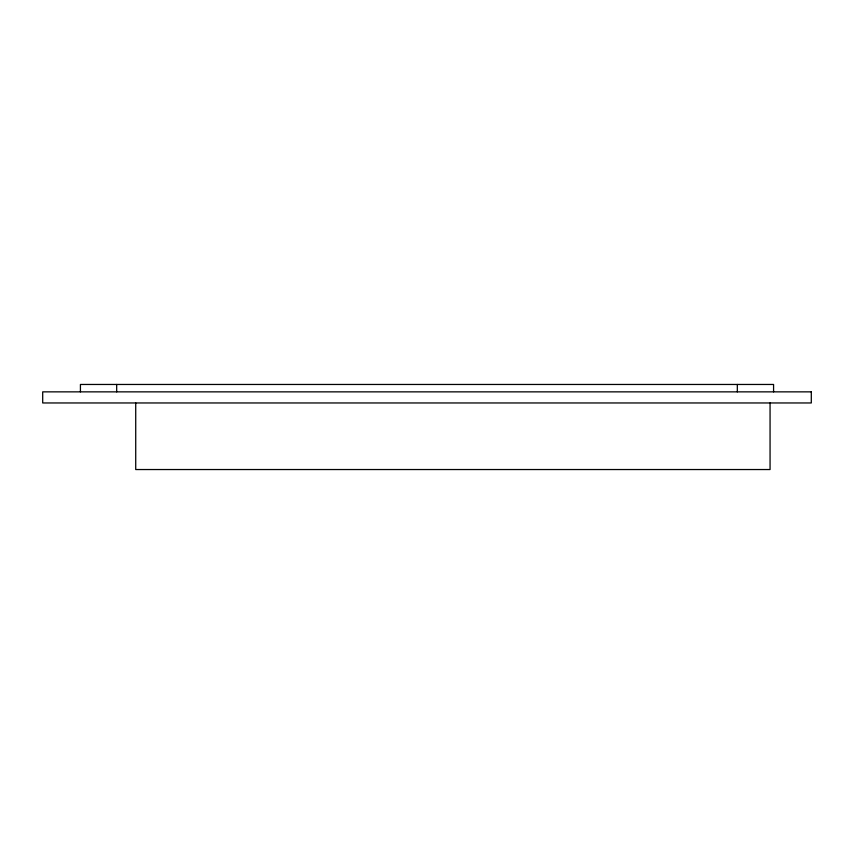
<?xml version="1.0" encoding="UTF-8"?>
<svg xmlns="http://www.w3.org/2000/svg" width="854" height="854" viewBox="0 0 854 854"><rect width="100%" height="100%" fill="white"/><g stroke="black" fill="none" stroke-linecap="round" stroke-linejoin="round"><path stroke-width="1.28" d="M773.575 391.858L773.575 384.46L80.425 384.46L80.425 391.858M770.062 402.96L770.062 469.54L135.722 469.54L135.722 402.96M737.322 384.46L737.322 391.858M116.678 384.46L116.678 391.858M811.3 391.858L42.7 391.858L42.7 402.96L811.3 402.96L811.3 391.858"/></g></svg>
